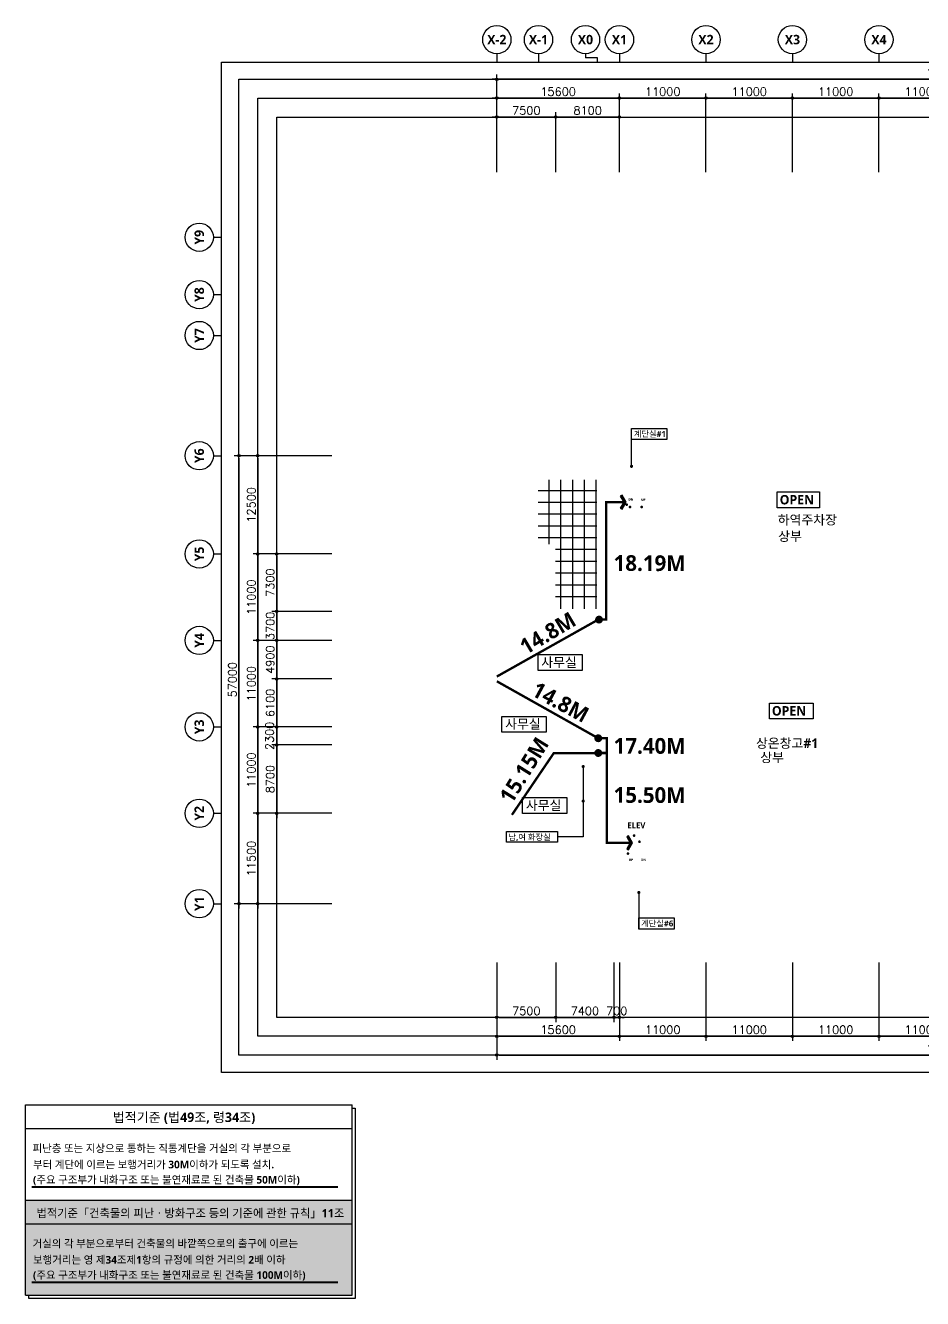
# Model space of a CAD drawing. Header units: millimetres. Extents: x 7833 to 190005487, y 7641 to 455456909.
# Drawn here: x 763833 to 877925, y 7672 to 169666 of the extents above; entities that cross this region are included whole.
import ezdxf
from ezdxf.enums import TextEntityAlignment as Align

# ---------------------------------------------------------------- set-up
doc = ezdxf.new("R2010")
doc.units = ezdxf.units.MM
doc.header["$LTSCALE"] = 200
doc.header["$MEASUREMENT"] = 0
doc.header["$PDSIZE"] = -10
doc.linetypes.add('HID', pattern=[2, 1.1, -0.9])
doc.layers.get('0').update_dxf_attribs({"linetype": 'CONTINUOUS'})
doc.layers.get('Defpoints').update_dxf_attribs({"color": 153, "linetype": 'CONTINUOUS'})
for name, color, linetype in [('8', 8, 'CONTINUOUS'), ('A-ANNO-TEXT2', 3, 'CONTINUOUS'), ('DIM', 1, 'CONTINUOUS'), ('SOL-창고', 8, 'CONTINUOUS'), ('T1', 2, 'CONTINUOUS'), ('TEX', 3, 'CONTINUOUS'), ('X-SEC-종$0$A-ST-AXIS-BUB', 7, 'CONTINUOUS'), ('방수', 8, 'CONTINUOUS'), ('피난거리 계단 50', 130, 'HID')]:
    doc.layers.add(name, color=color, linetype=linetype)
doc.layers.add('Defpoint', color=161, linetype='CONTINUOUS', plot=False)
doc.styles.add('SH_대대리576', font='')
doc.styles.get("Standard").update_dxf_attribs({"font": 'SIMPLEX.shx'})
doc.styles.get('SH_대대리576').set_extended_font_data('NanumGothic', bold=True)
doc.dimstyles.new('SHP 600', dxfattribs={"dimscale": 300, "dimtxt": 3.5, "dimasz": 1, "dimexe": 2, "dimexo": 2, "dimgap": 1, "dimtad": 1, "dimdec": 0, "dimzin": 0, "dimdsep": 46, "dimtxsty": 'Standard', "dimblk": 'DIMDOT', "dimcen": 0.09, "dimclrt": 3, "dimadec": 0, "dimazin": 1, "dimtfac": 1, "dimtdec": 0, "dimtix": 1, "dimtmove": 2, "dimatfit": 0, "dimldrblk": 'DIMDOT', "dimfxl": 1, "dimtolj": 1, "dimtzin": 0, "dimarcsym": 0})

# ---------------------------------------------------------------- blocks, each defined once
blk = doc.blocks.new('DIMDOT')
at = {"color": 0}
blk.add_line((-2, 0), (2, 0), dxfattribs=at)
for radius in [0.5, 0.25]:
    blk.add_circle((0, 0), radius, dxfattribs=at)
blk = doc.blocks.new('*D1787')
at = {"color": 0, "lineweight": -2}
for p, q in [((823782, 151016), (823782, 163416)), ((938082, 162816), (824082, 162816)), ((938382, 151016), (938382, 163416))]:
    blk.add_line(p, q, dxfattribs=at)
at = {"layer": 'Defpoints', "color": 0}
for p in [(823782, 162816), (823782, 150416), (938382, 150416)]:
    blk.add_point(p, dxfattribs=at)
at = {"color": 0, "linetype": 'ByBlock', "lineweight": -2, "xscale": 300, "yscale": 300, "zscale": 300, "rotation": 180}
blk.add_blockref('DIMDOT', (823782, 162816), dxfattribs=at)
at = {"color": 0, "linetype": 'ByBlock', "lineweight": -2, "xscale": 300, "yscale": 300, "zscale": 300}
blk.add_blockref('DIMDOT', (938382, 162816), dxfattribs=at)
at = {"color": 3, "insert": (881082, 163642), "char_height": 1050, "attachment_point": 5}
blk.add_mtext('\\A1;114600', dxfattribs=at)
blk = doc.blocks.new('*D1788')
at = {"color": 0, "lineweight": -2}
for p, q in [((839382, 151016), (839382, 161016)), ((850082, 160416), (839682, 160416)), ((850382, 151016), (850382, 161016))]:
    blk.add_line(p, q, dxfattribs=at)
at = {"layer": 'Defpoints', "color": 0}
for p in [(839382, 160416), (839382, 150416), (850382, 150416)]:
    blk.add_point(p, dxfattribs=at)
at = {"color": 0, "linetype": 'ByBlock', "lineweight": -2, "xscale": 300, "yscale": 300, "zscale": 300, "rotation": 180}
blk.add_blockref('DIMDOT', (839382, 160416), dxfattribs=at)
at = {"color": 0, "linetype": 'ByBlock', "lineweight": -2, "xscale": 300, "yscale": 300, "zscale": 300}
blk.add_blockref('DIMDOT', (850382, 160416), dxfattribs=at)
at = {"color": 3, "insert": (844882, 161242), "char_height": 1050, "attachment_point": 5}
blk.add_mtext('\\A1;11000', dxfattribs=at)
blk = doc.blocks.new('*D1789')
at = {"color": 0, "lineweight": -2}
for p, q in [((850382, 151016), (850382, 161016)), ((861082, 160416), (850682, 160416)), ((861382, 151016), (861382, 161016))]:
    blk.add_line(p, q, dxfattribs=at)
at = {"layer": 'Defpoints', "color": 0}
for p in [(850382, 160416), (850382, 150416), (861382, 150416)]:
    blk.add_point(p, dxfattribs=at)
at = {"color": 0, "linetype": 'ByBlock', "lineweight": -2, "xscale": 300, "yscale": 300, "zscale": 300, "rotation": 180}
blk.add_blockref('DIMDOT', (850382, 160416), dxfattribs=at)
at = {"color": 0, "linetype": 'ByBlock', "lineweight": -2, "xscale": 300, "yscale": 300, "zscale": 300}
blk.add_blockref('DIMDOT', (861382, 160416), dxfattribs=at)
at = {"color": 3, "insert": (855882, 161242), "char_height": 1050, "attachment_point": 5}
blk.add_mtext('\\A1;11000', dxfattribs=at)
blk = doc.blocks.new('*D1790')
at = {"color": 0, "lineweight": -2}
for p, q in [((861382, 151016), (861382, 161016)), ((872082, 160416), (861682, 160416)), ((872382, 151016), (872382, 161016))]:
    blk.add_line(p, q, dxfattribs=at)
at = {"layer": 'Defpoints', "color": 0}
for p in [(861382, 160416), (861382, 150416), (872382, 150416)]:
    blk.add_point(p, dxfattribs=at)
at = {"color": 0, "linetype": 'ByBlock', "lineweight": -2, "xscale": 300, "yscale": 300, "zscale": 300, "rotation": 180}
blk.add_blockref('DIMDOT', (861382, 160416), dxfattribs=at)
at = {"color": 0, "linetype": 'ByBlock', "lineweight": -2, "xscale": 300, "yscale": 300, "zscale": 300}
blk.add_blockref('DIMDOT', (872382, 160416), dxfattribs=at)
at = {"color": 3, "insert": (866882, 161242), "char_height": 1050, "attachment_point": 5}
blk.add_mtext('\\A1;11000', dxfattribs=at)
blk = doc.blocks.new('*D1791')
at = {"color": 0, "lineweight": -2}
for p, q in [((872382, 151016), (872382, 161016)), ((883082, 160416), (872682, 160416)), ((883382, 151016), (883382, 161016))]:
    blk.add_line(p, q, dxfattribs=at)
at = {"layer": 'Defpoints', "color": 0}
for p in [(872382, 160416), (872382, 150416), (883382, 150416)]:
    blk.add_point(p, dxfattribs=at)
at = {"color": 0, "linetype": 'ByBlock', "lineweight": -2, "xscale": 300, "yscale": 300, "zscale": 300, "rotation": 180}
blk.add_blockref('DIMDOT', (872382, 160416), dxfattribs=at)
at = {"color": 0, "linetype": 'ByBlock', "lineweight": -2, "xscale": 300, "yscale": 300, "zscale": 300}
blk.add_blockref('DIMDOT', (883382, 160416), dxfattribs=at)
at = {"color": 3, "insert": (877882, 161242), "char_height": 1050, "attachment_point": 5}
blk.add_mtext('\\A1;11000', dxfattribs=at)
blk = doc.blocks.new('*D1797')
at = {"color": 0, "lineweight": -2}
for p, q in [((823782, 151016), (823782, 161016)), ((839082, 160416), (824082, 160416)), ((839382, 151016), (839382, 161016))]:
    blk.add_line(p, q, dxfattribs=at)
at = {"layer": 'Defpoints', "color": 0}
for p in [(823782, 160416), (823782, 150416), (839382, 150416)]:
    blk.add_point(p, dxfattribs=at)
at = {"color": 0, "linetype": 'ByBlock', "lineweight": -2, "xscale": 300, "yscale": 300, "zscale": 300, "rotation": 180}
blk.add_blockref('DIMDOT', (823782, 160416), dxfattribs=at)
at = {"color": 0, "linetype": 'ByBlock', "lineweight": -2, "xscale": 300, "yscale": 300, "zscale": 300}
blk.add_blockref('DIMDOT', (839382, 160416), dxfattribs=at)
at = {"color": 3, "insert": (831582, 161242), "char_height": 1050, "attachment_point": 5}
blk.add_mtext('\\A1;15600', dxfattribs=at)
blk = doc.blocks.new('*D1798')
at = {"color": 0, "lineweight": -2}
for p, q in [((823782, 151016), (823782, 158616)), ((830982, 158016), (824082, 158016)), ((831282, 151016), (831282, 158616))]:
    blk.add_line(p, q, dxfattribs=at)
at = {"layer": 'Defpoints', "color": 0}
for p in [(823782, 158016), (823782, 150416), (831282, 150416)]:
    blk.add_point(p, dxfattribs=at)
at = {"color": 0, "linetype": 'ByBlock', "lineweight": -2, "xscale": 300, "yscale": 300, "zscale": 300, "rotation": 180}
blk.add_blockref('DIMDOT', (823782, 158016), dxfattribs=at)
at = {"color": 0, "linetype": 'ByBlock', "lineweight": -2, "xscale": 300, "yscale": 300, "zscale": 300}
blk.add_blockref('DIMDOT', (831282, 158016), dxfattribs=at)
at = {"color": 3, "insert": (827532, 158842), "char_height": 1050, "attachment_point": 5}
blk.add_mtext('\\A1;7500', dxfattribs=at)
blk = doc.blocks.new('*D1799')
at = {"color": 0, "lineweight": -2}
for p, q in [((831282, 151016), (831282, 158616)), ((839082, 158016), (831582, 158016)), ((839382, 151016), (839382, 158616))]:
    blk.add_line(p, q, dxfattribs=at)
at = {"layer": 'Defpoints', "color": 0}
for p in [(831282, 158016), (831282, 150416), (839382, 150416)]:
    blk.add_point(p, dxfattribs=at)
at = {"color": 0, "linetype": 'ByBlock', "lineweight": -2, "xscale": 300, "yscale": 300, "zscale": 300, "rotation": 180}
blk.add_blockref('DIMDOT', (831282, 158016), dxfattribs=at)
at = {"color": 0, "linetype": 'ByBlock', "lineweight": -2, "xscale": 300, "yscale": 300, "zscale": 300}
blk.add_blockref('DIMDOT', (839382, 158016), dxfattribs=at)
at = {"color": 3, "insert": (835332, 158842), "char_height": 1050, "attachment_point": 5}
blk.add_mtext('\\A1;8100', dxfattribs=at)
blk = doc.blocks.new('X-SEC-종$0$A-ST-AXIS-BUB-1')
at = {"layer": 'X-SEC-종$0$A-ST-AXIS-BUB'}
blk.add_line((0, 350), (0, 0), dxfattribs=at)
blk.add_circle((0, 950), 600, dxfattribs=at)
blk = doc.blocks.new('A$C75C439D1')
at = {"layer": 'X-SEC-종$0$A-ST-AXIS-BUB'}
blk.add_line((1800, 1050, -103000), (1800, 525, -103000), dxfattribs=at)
at = {"layer": 'X-SEC-종$0$A-ST-AXIS-BUB', "elevation": -103000}
blk.add_lwpolyline([(3323, 0), (3323, 525), (1800, 525)], dxfattribs=at)
at = {"layer": 'X-SEC-종$0$A-ST-AXIS-BUB'}
blk.add_circle((1800, 2850, -103000), 1800, dxfattribs=at)
blk = doc.blocks.new('*D1861')
at = {"color": 0, "lineweight": -2}
for p, q in [((802782, 114916), (790382, 114916)), ((790982, 114616), (790982, 58216)), ((802782, 57916), (790382, 57916))]:
    blk.add_line(p, q, dxfattribs=at)
at = {"layer": 'Defpoints', "color": 0}
for p in [(803382, 114916), (790982, 57916), (803382, 57916)]:
    blk.add_point(p, dxfattribs=at)
at = {"color": 0, "linetype": 'ByBlock', "lineweight": -2, "xscale": 300, "yscale": 300, "zscale": 300}
for p, rotation in [((790982, 114916), 90), ((790982, 57916), 270)]:
    blk.add_blockref('DIMDOT', p, dxfattribs=dict(at, rotation=rotation))
at = {"color": 3, "insert": (790156, 86416), "char_height": 1050, "attachment_point": 5, "rotation": 90}
blk.add_mtext('\\A1;57000', dxfattribs=at)
blk = doc.blocks.new('*D1862')
at = {"color": 0, "lineweight": -2}
for p, q in [((802782, 69416), (792782, 69416)), ((793382, 69116), (793382, 58216)), ((802782, 57916), (792782, 57916))]:
    blk.add_line(p, q, dxfattribs=at)
at = {"layer": 'Defpoints', "color": 0}
for p in [(803382, 69416), (793382, 57916), (803382, 57916)]:
    blk.add_point(p, dxfattribs=at)
at = {"color": 0, "linetype": 'ByBlock', "lineweight": -2, "xscale": 300, "yscale": 300, "zscale": 300}
for p, rotation in [((793382, 69416), 90), ((793382, 57916), 270)]:
    blk.add_blockref('DIMDOT', p, dxfattribs=dict(at, rotation=rotation))
at = {"color": 3, "insert": (792556, 63666), "char_height": 1050, "attachment_point": 5, "rotation": 90}
blk.add_mtext('\\A1;11500', dxfattribs=at)
blk = doc.blocks.new('*D1863')
at = {"color": 0, "lineweight": -2}
for p, q in [((802782, 80416), (792782, 80416)), ((793382, 80116), (793382, 69716)), ((802782, 69416), (792782, 69416))]:
    blk.add_line(p, q, dxfattribs=at)
at = {"layer": 'Defpoints', "color": 0}
for p in [(803382, 80416), (793382, 69416), (803382, 69416)]:
    blk.add_point(p, dxfattribs=at)
at = {"color": 0, "linetype": 'ByBlock', "lineweight": -2, "xscale": 300, "yscale": 300, "zscale": 300}
for p, rotation in [((793382, 80416), 90), ((793382, 69416), 270)]:
    blk.add_blockref('DIMDOT', p, dxfattribs=dict(at, rotation=rotation))
at = {"color": 3, "insert": (792556, 74916), "char_height": 1050, "attachment_point": 5, "rotation": 90}
blk.add_mtext('\\A1;11000', dxfattribs=at)
blk = doc.blocks.new('*D1864')
at = {"color": 0, "lineweight": -2}
for p, q in [((802782, 91416), (792782, 91416)), ((793382, 91116), (793382, 80716)), ((802782, 80416), (792782, 80416))]:
    blk.add_line(p, q, dxfattribs=at)
at = {"layer": 'Defpoints', "color": 0}
for p in [(803382, 91416), (793382, 80416), (803382, 80416)]:
    blk.add_point(p, dxfattribs=at)
at = {"color": 0, "linetype": 'ByBlock', "lineweight": -2, "xscale": 300, "yscale": 300, "zscale": 300}
for p, rotation in [((793382, 91416), 90), ((793382, 80416), 270)]:
    blk.add_blockref('DIMDOT', p, dxfattribs=dict(at, rotation=rotation))
at = {"color": 3, "insert": (792556, 85916), "char_height": 1050, "attachment_point": 5, "rotation": 90}
blk.add_mtext('\\A1;11000', dxfattribs=at)
blk = doc.blocks.new('*D1865')
at = {"color": 0, "lineweight": -2}
for p, q in [((802782, 102416), (792782, 102416)), ((793382, 102116), (793382, 91716)), ((802782, 91416), (792782, 91416))]:
    blk.add_line(p, q, dxfattribs=at)
at = {"layer": 'Defpoints', "color": 0}
for p in [(803382, 102416), (793382, 91416), (803382, 91416)]:
    blk.add_point(p, dxfattribs=at)
at = {"color": 0, "linetype": 'ByBlock', "lineweight": -2, "xscale": 300, "yscale": 300, "zscale": 300}
for p, rotation in [((793382, 102416), 90), ((793382, 91416), 270)]:
    blk.add_blockref('DIMDOT', p, dxfattribs=dict(at, rotation=rotation))
at = {"color": 3, "insert": (792556, 96916), "char_height": 1050, "attachment_point": 5, "rotation": 90}
blk.add_mtext('\\A1;11000', dxfattribs=at)
blk = doc.blocks.new('*D1866')
at = {"color": 0, "lineweight": -2}
for p, q in [((802782, 114916), (792782, 114916)), ((793382, 114616), (793382, 102716)), ((802782, 102416), (792782, 102416))]:
    blk.add_line(p, q, dxfattribs=at)
at = {"layer": 'Defpoints', "color": 0}
for p in [(803382, 114916), (793382, 102416), (803382, 102416)]:
    blk.add_point(p, dxfattribs=at)
at = {"color": 0, "linetype": 'ByBlock', "lineweight": -2, "xscale": 300, "yscale": 300, "zscale": 300}
for p, rotation in [((793382, 114916), 90), ((793382, 102416), 270)]:
    blk.add_blockref('DIMDOT', p, dxfattribs=dict(at, rotation=rotation))
at = {"color": 3, "insert": (792556, 108666), "char_height": 1050, "attachment_point": 5, "rotation": 90}
blk.add_mtext('\\A1;12500', dxfattribs=at)
blk = doc.blocks.new('*D1867')
at = {"color": 0, "lineweight": -2}
for p, q in [((802782, 102416), (795182, 102416)), ((795782, 102116), (795782, 95416)), ((802782, 95116), (795182, 95116))]:
    blk.add_line(p, q, dxfattribs=at)
at = {"layer": 'Defpoints', "color": 0}
for p in [(803382, 102416), (795782, 95116), (803382, 95116)]:
    blk.add_point(p, dxfattribs=at)
at = {"color": 0, "linetype": 'ByBlock', "lineweight": -2, "xscale": 300, "yscale": 300, "zscale": 300}
for p, rotation in [((795782, 102416), 90), ((795782, 95116), 270)]:
    blk.add_blockref('DIMDOT', p, dxfattribs=dict(at, rotation=rotation))
at = {"color": 3, "insert": (794956, 98766), "char_height": 1050, "attachment_point": 5, "rotation": 90}
blk.add_mtext('\\A1;7300', dxfattribs=at)
blk = doc.blocks.new('*D1868')
at = {"color": 0, "lineweight": -2}
for p, q in [((802782, 95116), (795182, 95116)), ((795782, 94816), (795782, 91716)), ((802782, 91416), (795182, 91416))]:
    blk.add_line(p, q, dxfattribs=at)
at = {"layer": 'Defpoints', "color": 0}
for p in [(803382, 95116), (795782, 91416), (803382, 91416)]:
    blk.add_point(p, dxfattribs=at)
at = {"color": 0, "linetype": 'ByBlock', "lineweight": -2, "xscale": 300, "yscale": 300, "zscale": 300}
for p, rotation in [((795782, 95116), 90), ((795782, 91416), 270)]:
    blk.add_blockref('DIMDOT', p, dxfattribs=dict(at, rotation=rotation))
at = {"color": 3, "insert": (794956, 93266), "char_height": 1050, "attachment_point": 5, "rotation": 90}
blk.add_mtext('\\A1;3700', dxfattribs=at)
blk = doc.blocks.new('*D1869')
at = {"color": 0, "lineweight": -2}
for p, q in [((802782, 91416), (795182, 91416)), ((795782, 91116), (795782, 86816)), ((802782, 86516), (795182, 86516))]:
    blk.add_line(p, q, dxfattribs=at)
at = {"layer": 'Defpoints', "color": 0}
for p in [(803382, 91416), (795782, 86516), (803382, 86516)]:
    blk.add_point(p, dxfattribs=at)
at = {"color": 0, "linetype": 'ByBlock', "lineweight": -2, "xscale": 300, "yscale": 300, "zscale": 300}
for p, rotation in [((795782, 91416), 90), ((795782, 86516), 270)]:
    blk.add_blockref('DIMDOT', p, dxfattribs=dict(at, rotation=rotation))
at = {"color": 3, "insert": (794956, 88966), "char_height": 1050, "attachment_point": 5, "rotation": 90}
blk.add_mtext('\\A1;4900', dxfattribs=at)
blk = doc.blocks.new('*D1870')
at = {"color": 0, "lineweight": -2}
for p, q in [((802782, 86516), (795182, 86516)), ((795782, 86216), (795782, 80716)), ((802782, 80416), (795182, 80416))]:
    blk.add_line(p, q, dxfattribs=at)
at = {"layer": 'Defpoints', "color": 0}
for p in [(803382, 86516), (795782, 80416), (803382, 80416)]:
    blk.add_point(p, dxfattribs=at)
at = {"color": 0, "linetype": 'ByBlock', "lineweight": -2, "xscale": 300, "yscale": 300, "zscale": 300}
for p, rotation in [((795782, 86516), 90), ((795782, 80416), 270)]:
    blk.add_blockref('DIMDOT', p, dxfattribs=dict(at, rotation=rotation))
at = {"color": 3, "insert": (794956, 83466), "char_height": 1050, "attachment_point": 5, "rotation": 90}
blk.add_mtext('\\A1;6100', dxfattribs=at)
blk = doc.blocks.new('*D1871')
at = {"color": 0, "lineweight": -2}
for p, q in [((802782, 80416), (795182, 80416)), ((795782, 80116), (795782, 78416)), ((802782, 78116), (795182, 78116))]:
    blk.add_line(p, q, dxfattribs=at)
at = {"layer": 'Defpoints', "color": 0}
for p in [(803382, 80416), (795782, 78116), (803382, 78116)]:
    blk.add_point(p, dxfattribs=at)
at = {"color": 0, "linetype": 'ByBlock', "lineweight": -2, "xscale": 300, "yscale": 300, "zscale": 300}
for p, rotation in [((795782, 80416), 90), ((795782, 78116), 270)]:
    blk.add_blockref('DIMDOT', p, dxfattribs=dict(at, rotation=rotation))
at = {"color": 3, "insert": (794881, 79266), "char_height": 1050, "attachment_point": 5, "rotation": 90}
blk.add_mtext('\\A1;2300', dxfattribs=at)
blk = doc.blocks.new('*D1872')
at = {"color": 0, "lineweight": -2}
for p, q in [((802782, 78116), (795182, 78116)), ((795782, 77816), (795782, 69716)), ((802782, 69416), (795182, 69416))]:
    blk.add_line(p, q, dxfattribs=at)
at = {"layer": 'Defpoints', "color": 0}
for p in [(803382, 78116), (795782, 69416), (803382, 69416)]:
    blk.add_point(p, dxfattribs=at)
at = {"color": 0, "linetype": 'ByBlock', "lineweight": -2, "xscale": 300, "yscale": 300, "zscale": 300}
for p, rotation in [((795782, 78116), 90), ((795782, 69416), 270)]:
    blk.add_blockref('DIMDOT', p, dxfattribs=dict(at, rotation=rotation))
at = {"color": 3, "insert": (794956, 73766), "char_height": 1050, "attachment_point": 5, "rotation": 90}
blk.add_mtext('\\A1;8700', dxfattribs=at)
blk = doc.blocks.new('*D2021')
at = {"color": 0, "lineweight": -2}
for p, q in [((872382, 50445), (872382, 40445)), ((883382, 50445), (883382, 40445)), ((872682, 41045), (883082, 41045))]:
    blk.add_line(p, q, dxfattribs=at)
at = {"layer": 'Defpoints', "color": 0}
for p in [(872382, 51045), (883382, 51045), (883382, 41045)]:
    blk.add_point(p, dxfattribs=at)
at = {"color": 0, "linetype": 'ByBlock', "lineweight": -2, "xscale": 300, "yscale": 300, "zscale": 300, "rotation": 180}
blk.add_blockref('DIMDOT', (872382, 41045), dxfattribs=at)
at = {"color": 0, "linetype": 'ByBlock', "lineweight": -2, "xscale": 300, "yscale": 300, "zscale": 300}
blk.add_blockref('DIMDOT', (883382, 41045), dxfattribs=at)
at = {"color": 3, "insert": (877882, 41871), "char_height": 1050, "attachment_point": 5}
blk.add_mtext('\\A1;11000', dxfattribs=at)
blk = doc.blocks.new('*D2022')
at = {"color": 0, "lineweight": -2}
for p, q in [((861382, 50445), (861382, 40445)), ((872382, 50445), (872382, 40445)), ((861682, 41045), (872082, 41045))]:
    blk.add_line(p, q, dxfattribs=at)
at = {"layer": 'Defpoints', "color": 0}
for p in [(861382, 51045), (872382, 51045), (872382, 41045)]:
    blk.add_point(p, dxfattribs=at)
at = {"color": 0, "linetype": 'ByBlock', "lineweight": -2, "xscale": 300, "yscale": 300, "zscale": 300, "rotation": 180}
blk.add_blockref('DIMDOT', (861382, 41045), dxfattribs=at)
at = {"color": 0, "linetype": 'ByBlock', "lineweight": -2, "xscale": 300, "yscale": 300, "zscale": 300}
blk.add_blockref('DIMDOT', (872382, 41045), dxfattribs=at)
at = {"color": 3, "insert": (866882, 41871), "char_height": 1050, "attachment_point": 5}
blk.add_mtext('\\A1;11000', dxfattribs=at)
blk = doc.blocks.new('*D2023')
at = {"color": 0, "lineweight": -2}
for p, q in [((850382, 50445), (850382, 40445)), ((861382, 50445), (861382, 40445)), ((850682, 41045), (861082, 41045))]:
    blk.add_line(p, q, dxfattribs=at)
at = {"layer": 'Defpoints', "color": 0}
for p in [(850382, 51045), (861382, 51045), (861382, 41045)]:
    blk.add_point(p, dxfattribs=at)
at = {"color": 0, "linetype": 'ByBlock', "lineweight": -2, "xscale": 300, "yscale": 300, "zscale": 300, "rotation": 180}
blk.add_blockref('DIMDOT', (850382, 41045), dxfattribs=at)
at = {"color": 0, "linetype": 'ByBlock', "lineweight": -2, "xscale": 300, "yscale": 300, "zscale": 300}
blk.add_blockref('DIMDOT', (861382, 41045), dxfattribs=at)
at = {"color": 3, "insert": (855882, 41871), "char_height": 1050, "attachment_point": 5}
blk.add_mtext('\\A1;11000', dxfattribs=at)
blk = doc.blocks.new('*D2024')
at = {"color": 0, "lineweight": -2}
for p, q in [((839382, 50445), (839382, 40445)), ((850382, 50445), (850382, 40445)), ((839682, 41045), (850082, 41045))]:
    blk.add_line(p, q, dxfattribs=at)
at = {"layer": 'Defpoints', "color": 0}
for p in [(839382, 51045), (850382, 51045), (850382, 41045)]:
    blk.add_point(p, dxfattribs=at)
at = {"color": 0, "linetype": 'ByBlock', "lineweight": -2, "xscale": 300, "yscale": 300, "zscale": 300, "rotation": 180}
blk.add_blockref('DIMDOT', (839382, 41045), dxfattribs=at)
at = {"color": 0, "linetype": 'ByBlock', "lineweight": -2, "xscale": 300, "yscale": 300, "zscale": 300}
blk.add_blockref('DIMDOT', (850382, 41045), dxfattribs=at)
at = {"color": 3, "insert": (844882, 41871), "char_height": 1050, "attachment_point": 5}
blk.add_mtext('\\A1;11000', dxfattribs=at)
blk = doc.blocks.new('*D2025')
at = {"color": 0, "lineweight": -2}
for p, q in [((823782, 50445), (823782, 40445)), ((839382, 50445), (839382, 40445)), ((824082, 41045), (839082, 41045))]:
    blk.add_line(p, q, dxfattribs=at)
at = {"layer": 'Defpoints', "color": 0}
for p in [(823782, 51045), (839382, 51045), (839382, 41045)]:
    blk.add_point(p, dxfattribs=at)
at = {"color": 0, "linetype": 'ByBlock', "lineweight": -2, "xscale": 300, "yscale": 300, "zscale": 300, "rotation": 180}
blk.add_blockref('DIMDOT', (823782, 41045), dxfattribs=at)
at = {"color": 0, "linetype": 'ByBlock', "lineweight": -2, "xscale": 300, "yscale": 300, "zscale": 300}
blk.add_blockref('DIMDOT', (839382, 41045), dxfattribs=at)
at = {"color": 3, "insert": (831582, 41871), "char_height": 1050, "attachment_point": 5}
blk.add_mtext('\\A1;15600', dxfattribs=at)
blk = doc.blocks.new('*D2026')
at = {"color": 0, "lineweight": -2}
for p, q in [((823782, 50445), (823782, 42845)), ((831282, 50445), (831282, 42845)), ((824082, 43445), (830982, 43445))]:
    blk.add_line(p, q, dxfattribs=at)
at = {"layer": 'Defpoints', "color": 0}
for p in [(823782, 51045), (831282, 51045), (831282, 43445)]:
    blk.add_point(p, dxfattribs=at)
at = {"color": 0, "linetype": 'ByBlock', "lineweight": -2, "xscale": 300, "yscale": 300, "zscale": 300, "rotation": 180}
blk.add_blockref('DIMDOT', (823782, 43445), dxfattribs=at)
at = {"color": 0, "linetype": 'ByBlock', "lineweight": -2, "xscale": 300, "yscale": 300, "zscale": 300}
blk.add_blockref('DIMDOT', (831282, 43445), dxfattribs=at)
at = {"color": 3, "insert": (827532, 44271), "char_height": 1050, "attachment_point": 5}
blk.add_mtext('\\A1;7500', dxfattribs=at)
blk = doc.blocks.new('*D2027')
at = {"color": 0, "lineweight": -2}
for p, q in [((831282, 50445), (831282, 42845)), ((838682, 50445), (838682, 42845)), ((831582, 43445), (838382, 43445))]:
    blk.add_line(p, q, dxfattribs=at)
at = {"layer": 'Defpoints', "color": 0}
for p in [(831282, 51045), (838682, 51045), (838682, 43445)]:
    blk.add_point(p, dxfattribs=at)
at = {"color": 0, "linetype": 'ByBlock', "lineweight": -2, "xscale": 300, "yscale": 300, "zscale": 300, "rotation": 180}
blk.add_blockref('DIMDOT', (831282, 43445), dxfattribs=at)
at = {"color": 0, "linetype": 'ByBlock', "lineweight": -2, "xscale": 300, "yscale": 300, "zscale": 300}
blk.add_blockref('DIMDOT', (838682, 43445), dxfattribs=at)
at = {"color": 3, "insert": (834982, 44271), "char_height": 1050, "attachment_point": 5}
blk.add_mtext('\\A1;7400', dxfattribs=at)
blk = doc.blocks.new('*D2028')
at = {"color": 0, "lineweight": -2}
for p, q in [((838682, 50445), (838682, 42845)), ((839382, 50445), (839382, 42845)), ((838382, 43445), (838082, 43445)), ((838682, 43445), (839382, 43445)), ((839682, 43445), (839982, 43445))]:
    blk.add_line(p, q, dxfattribs=at)
at = {"layer": 'Defpoints', "color": 0}
for p in [(838682, 51045), (839382, 51045), (839382, 43445)]:
    blk.add_point(p, dxfattribs=at)
at = {"color": 0, "linetype": 'ByBlock', "lineweight": -2, "xscale": 300, "yscale": 300, "zscale": 300}
blk.add_blockref('DIMDOT', (838682, 43445), dxfattribs=at)
at = {"color": 0, "linetype": 'ByBlock', "lineweight": -2, "xscale": 300, "yscale": 300, "zscale": 300, "rotation": 180}
blk.add_blockref('DIMDOT', (839382, 43445), dxfattribs=at)
at = {"color": 3, "insert": (839032, 44271), "char_height": 1050, "attachment_point": 5}
blk.add_mtext('\\A1;700', dxfattribs=at)
blk = doc.blocks.new('*D2029')
at = {"color": 0, "lineweight": -2}
for p, q in [((823782, 50445), (823782, 38045)), ((938382, 50445), (938382, 38045)), ((824082, 38645), (938082, 38645))]:
    blk.add_line(p, q, dxfattribs=at)
at = {"layer": 'Defpoints', "color": 0}
for p in [(823782, 51045), (938382, 51045), (938382, 38645)]:
    blk.add_point(p, dxfattribs=at)
at = {"color": 0, "linetype": 'ByBlock', "lineweight": -2, "xscale": 300, "yscale": 300, "zscale": 300, "rotation": 180}
blk.add_blockref('DIMDOT', (823782, 38645), dxfattribs=at)
at = {"color": 0, "linetype": 'ByBlock', "lineweight": -2, "xscale": 300, "yscale": 300, "zscale": 300}
blk.add_blockref('DIMDOT', (938382, 38645), dxfattribs=at)
at = {"color": 3, "insert": (881082, 39471), "char_height": 1050, "attachment_point": 5}
blk.add_mtext('\\A1;114600', dxfattribs=at)
blk = doc.blocks.new('법적기준')
blk.add_wipeout([(1111323002, 333442679), (1111322977, 333402275), (1111323661, 333402275), (1111323661, 333401590), (1111392891, 333401590), (1111392891, 333441994), (1111392206, 333441994), (1111392206, 333442679)]).dxf.layer = '방수'
at = {"layer": 'SOL-창고'}
h = blk.add_hatch(color=254, dxfattribs=at)
h.paths.add_polyline_path([(1111392206, 333417426), (1111392206, 333422477), (1111323002, 333422477), (1111323002, 333417426)])
h.paths.add_polyline_path([(1111323002, 333417426), (1111323002, 333402275), (1111392206, 333402275), (1111392206, 333417426)])
at = {"color": 7}
for p, q in [((1111323002, 333402275), (1111323002, 333442679)), ((1111323002, 333442679), (1111392206, 333442679)), ((1111392206, 333402275), (1111392206, 333442679)), ((1111323002, 333437628), (1111392206, 333437628)), ((1111323002, 333422477), (1111392206, 333422477)), ((1111323002, 333417426), (1111392206, 333417426))]:
    blk.add_line(p, q, dxfattribs=at)
blk.add_line((1111322977, 333402275), (1111392206, 333402275))
blk.add_lwpolyline([(1111392206, 333441994), (1111392891, 333441994), (1111392891, 333401590), (1111323661, 333401590), (1111323661, 333402275)], dxfattribs=at)
at = {"layer": 'TEX', "color": 5}
for p, q in [((1111324342, 333425348), (1111389201, 333425348)), ((1111324342, 333425186), (1111389201, 333425186)), ((1111324342, 333405146), (1111389201, 333405146)), ((1111324342, 333404984), (1111389201, 333404984))]:
    blk.add_line(p, q, dxfattribs=at)
at = {"layer": 'T1', "color": 3, "style": 'SH_대대리576'}
for s, height, p in [('법적기준 (법49조, 령34조)', 2020.2, (1111341492, 333439023)), ('피난층 또는 지상으로 통하는 직통계단을 거실의 각 부분으로', 1623.93, (1111324483, 333432638)), ('부터 계단에 이르는 보행거리가 30M이하가 되도록 설치.', 1623.93, (1111324574, 333429194)), ('(주요 구조부가 내화구조 또는 불연재료로 된 건축물 50M이하)', 1623.93, (1111324574, 333425968)), ('법적기준「건축물의 피난ㆍ방화구조 등의 기준에 관한 규칙」11조', 1750, (1111325315, 333418821)), ('거실의 각 부분으로부터 건축물의 바깥쪽으로의 출구에 이르는', 1623.93, (1111324483, 333412437)), ('보행거리는 영 제34조제1항의 규정에 의한 거리의 2배 이하', 1623.93, (1111324574, 333408992)), ('(주요 구조부가 내화구조 또는 불연재료로 된 건축물 100M이하)', 1623.93, (1111324574, 333405766))]:
    blk.add_text(s, height=height, dxfattribs=at).set_placement(p)
blk = doc.blocks.new('A$C042448C2')
at = {"layer": '피난거리 계단 50', "linetype": 'HID', "ltscale": 5}
h = blk.add_hatch(color=256, dxfattribs=at)
h.dxf.hatch_style = 1
h.paths.add_polyline_path([(902, 0), (1804, 515), (1676, 739), (902, 296), (128, 739), (0, 515)])
at = {"layer": '피난거리 계단 50', "linetype": 'HID', "ltscale": 5, "elevation": 206000}
blk.add_lwpolyline([(902, 0), (1804, 515), (1676, 739), (902, 296), (128, 739), (0, 515), (902, 0)], dxfattribs=at)

msp = doc.modelspace()

# ---------------------------------------------------------------- linework, layer by layer
at = {"elevation": 103000}
for points in [[(840912.8, 118395.3), (845422.8, 118395.3), (845422.8, 116965.3), (840912.8, 116965.3)], [(859441.6, 110301.5), (864815.5, 110301.5), (864815.5, 108283.3), (859441.6, 108283.3)], [(829026, 89608.3), (834633, 89608.3), (834633, 87590.2), (829026, 87590.2)], [(858444.1, 83438.5), (863999.8, 83438.5), (863999.8, 81420.3), (858444.1, 81420.3)], [(824436.1, 81754.2), (830043.1, 81754.2), (830043.1, 79736), (824436.1, 79736)], [(827059.4, 71417.9), (832666.3, 71417.9), (832666.3, 69399.7), (827059.4, 69399.7)], [(825021.3, 67082.1), (831501.3, 67082.1), (831501.3, 65747.1), (825021.3, 65747.1)], [(841842.8, 56100.3), (846352.8, 56100.3), (846352.8, 54670.3), (841842.8, 54670.3)]]:
    msp.add_lwpolyline(points, close=True, dxfattribs=at)
for points in [[(840912.8, 113570.3), (840912.8, 116965.3)], [(834768.8, 75360.9), (834768.8, 66414.6)], [(834768.8, 66414.6), (831501.3, 66414.6)], [(841842.8, 59345.3), (841842.8, 54670.3)]]:
    msp.add_lwpolyline(points, dxfattribs=at)
at = {"const_width": 200, "elevation": 103000}
for points in [[(840812.8, 113570.3, 1), (841012.8, 113570.3, 1)], [(834668.8, 75360.9, 1), (834868.8, 75360.9, 1)], [(834668.8, 70972.1, 1), (834868.8, 70972.1, 1)], [(841742.8, 59345.3, 1), (841942.8, 59345.3, 1)]]:
    msp.add_lwpolyline(points, format="xyb", close=True, dxfattribs=at)
at = {"color": 12, "const_width": 168.8, "elevation": 103000}
for points in [[(840227.2, 108688.1, 1), (840395.9, 108688.1, 1)], [(840636.5, 108398.8, 1), (840805.3, 108398.8, 1)], [(842119.2, 108398.8, 1), (842287.9, 108398.8, 1)], [(841157.3, 66579, 1), (841326.1, 66579, 1)], [(841841, 65799.4, 1), (842009.7, 65799.4, 1)], [(840376.1, 64295.1, 1), (840544.9, 64295.1, 1)]]:
    msp.add_lwpolyline(points, format="xyb", close=True, dxfattribs=at)
at = {"layer": '8'}
for p, q in [((830431.8, 103666.3, 103000), (830431.8, 111866.3, 103000)), ((831931.8, 95416.3, 103000), (831931.8, 111866.3, 103000)), ((833431.8, 95416.3, 103000), (833431.8, 111866.3, 103000)), ((834931.8, 95416.3, 103000), (834931.8, 111866.3, 103000)), ((836431.8, 95416.3, 103000), (836431.8, 111866.3, 103000)), ((836481.8, 110466.3, 103000), (829031.8, 110466.3, 103000)), ((836481.8, 108966.3, 103000), (829031.8, 108966.3, 103000)), ((836481.8, 107466.3, 103000), (829031.8, 107466.3, 103000)), ((836481.8, 105966.3, 103000), (829031.8, 105966.3, 103000)), ((836481.8, 104466.3, 103000), (829031.8, 104466.3, 103000)), ((836481.8, 102966.3, 103000), (831231.8, 102966.3, 103000)), ((836481.8, 101466.3, 103000), (831231.8, 101466.3, 103000)), ((836481.8, 99966.3, 103000), (831231.8, 99966.3, 103000)), ((836481.8, 98466.3, 103000), (831231.8, 98466.3, 103000)), ((836481.8, 96966.3, 103000), (831231.8, 96966.3, 103000))]:
    msp.add_line(p, q, dxfattribs=at)
at = {"layer": 'Defpoint', "elevation": 103000}
for points in [[(959981.8, 36444.9), (788781.8, 36444.9), (788781.8, 165016.3), (959981.8, 165016.3)], [(957781.8, 38644.9), (790981.8, 38644.9), (790981.8, 162816.3), (957781.8, 162816.3)], [(955381.8, 41044.9), (793381.8, 41044.9), (793381.8, 160416.3), (955381.8, 160416.3)], [(952981.8, 43444.9), (795781.8, 43444.9), (795781.8, 158016.3), (952981.8, 158016.3)]]:
    msp.add_lwpolyline(points, close=True, dxfattribs=at)
at = {"layer": 'DIM', "const_width": 500, "elevation": 103000}
for points in [[(836531.8, 94066.3, 1), (837031.8, 94066.3, 1)], [(836431.8, 78966.3, 1), (836931.8, 78966.3, 1)], [(836431.8, 77088.9, 1), (836931.8, 77088.9, 1)]]:
    msp.add_lwpolyline(points, format="xyb", close=True, dxfattribs=at)
at = {"layer": '피난거리 계단 50', "linetype": 'HID', "ltscale": 5, "const_width": 300, "elevation": 103000}
for points in [[(836681.8, 94066.3), (837695.7, 94066.3), (837695.7, 108997.7), (839931.8, 108997.7)], [(823781.8, 86816.3), (836681.8, 94066.3)], [(823781.8, 86216.3), (836681.8, 78966.3)], [(836681.8, 78966.3), (837779.8, 78966.3), (837779.8, 65658.3), (840758.5, 65658.3)], [(825701.8, 69216.3), (831027.6, 77076.7), (836681.8, 77076.7)], [(836681.8, 77088.9), (837779.8, 77088.9), (837779.8, 65658.3), (840758.5, 65658.3)]]:
    msp.add_lwpolyline(points, dxfattribs=at)

# ---------------------------------------------------------------- block references
at = {"rotation": 90}
for p in [(840228.1, 108095.7), (841054.8, 64756.2)]:
    msp.add_blockref('A$C042448C2', p, dxfattribs=at)
at = {"layer": 'X-SEC-종$0$A-ST-AXIS-BUB', "xscale": 3, "yscale": 3, "zscale": 3}
for p in [(823781.8, 165016.3, 103000), (829081.8, 165016.3, 103000), (839381.8, 165016.3, 103000), (850381.8, 165016.3, 103000), (861381.8, 165016.3, 103000), (872381.8, 165016.3, 103000)]:
    msp.add_blockref('X-SEC-종$0$A-ST-AXIS-BUB-1', p, dxfattribs=at)
at = {"layer": 'X-SEC-종$0$A-ST-AXIS-BUB'}
msp.add_blockref('A$C75C439D1', (833258.9, 165016.3), dxfattribs=at)
at = {"layer": 'X-SEC-종$0$A-ST-AXIS-BUB', "xscale": 3, "yscale": 3, "zscale": 3, "rotation": 90}
for p in [(788781.8, 142716.3, 103000), (788781.8, 135416.3, 103000), (788781.8, 130216.3, 103000), (788781.8, 114916.3, 103000), (788781.8, 102416.3, 103000), (788781.8, 91416.3, 103000), (788781.8, 80416.3, 103000), (788781.8, 69416.3, 103000), (788781.8, 57916.3, 103000)]:
    msp.add_blockref('X-SEC-종$0$A-ST-AXIS-BUB-1', p, dxfattribs=at)
at = {"layer": '방수', "xscale": 0.6, "yscale": 0.6, "zscale": 0.6}
msp.add_blockref('법적기준', (-666029953.1, -200033282.6, 103000), dxfattribs=at)

# ---------------------------------------------------------------- texts
at = {"layer": 'A-ANNO-TEXT2', "style": 'SH_대대리576'}
for s, height, p in [('계단실#1', 750, (841201.6, 117315.1, 103000)), ('DN', 300, (840532.3, 109200.1, 103000)), ('UP', 300, (842136.4, 109169.5, 103000)), ('OPEN', 1200, (859759.3, 108720.7, 103000)), ('하역주차장', 1200, (859513.9, 106165.6, 103000)), ('상부', 1200, (859569.4, 104069.7, 103000)), ('사무실', 1200, (829439.7, 88027.5, 103000)), ('OPEN', 1200, (858761.8, 81857.7, 103000)), ('사무실', 1200, (824849.8, 80173.3, 103000)), ('상온창고#1', 1200, (856742, 77741.2, 103000)), ('상부', 1200, (857294.7, 75926.7, 103000)), ('사무실', 1200, (827473, 69837.1, 103000)), ('ELEV', 750, (840388.8, 67500.4, 103000)), ('남,여 화장실', 750, (825266.5, 66010, 103000)), ('UP', 300, (840566.1, 63351.9, 103000)), ('DN', 300, (842124.2, 63343.9, 103000)), ('계단실#6', 750, (842131.6, 55020.1, 103000))]:
    msp.add_text(s, height=height, dxfattribs=at).set_placement(p)
at = {"layer": 'X-SEC-종$0$A-ST-AXIS-BUB', "style": 'SH_대대리576'}
for s, p in [('X-2', (823781.8, 167866.3, 103000)), ('X0', (835058.9, 167866.3, 103000)), ('X2', (850381.8, 167866.3, 103000)), ('X3', (861381.8, 167866.3, 103000)), ('X-1', (829081.8, 167866.3, 103000)), ('X1', (839381.8, 167866.3, 103000)), ('X4', (872381.8, 167866.3, 103000))]:
    msp.add_text(s, height=1200, dxfattribs=at).set_placement(p, align=Align.MIDDLE_CENTER)
for s, p in [('Y9', (785931.8, 142716.3, 103000)), ('Y8', (785931.8, 135416.3, 103000)), ('Y7', (785931.8, 130216.3, 103000)), ('Y6', (785931.8, 114916.3, 103000)), ('Y5', (785931.8, 102416.3, 103000)), ('Y4', (785931.8, 91416.3, 103000)), ('Y3', (785931.8, 80416.3, 103000)), ('Y2', (785931.8, 69416.3, 103000)), ('Y1', (785931.8, 57916.3, 103000))]:
    msp.add_text(s, height=1200, rotation=90, dxfattribs=at).set_placement(p, align=Align.MIDDLE_CENTER)
at = {"layer": '피난거리 계단 50', "linetype": 'HID', "ltscale": 5, "style": 'SH_대대리576'}
for s, rotation, p in [('18.19M', 359.783105, (838625.8, 100268.7, 103000)), ('14.8M', 30.763841, (827466, 89528.3, 103000)), ('14.8M', 331.719784, (828022.9, 84508.4, 103000)), ('15.15M', 58.240997, (825677.2, 70493.1, 103000)), ('17.40M', 359.783105, (838625.8, 77012.8, 103000)), ('15.50M', 359.783105, (838625.8, 70756.6, 103000))]:
    msp.add_text(s, height=2000, rotation=rotation, dxfattribs=at).set_placement(p)

# ---------------------------------------------------------------- dimensions: what is measured, and where the dimension line sits
for base, p1, p2, picture, middle in [((823781.8, 162816.3, 103000), (938381.8, 150416.3, 103000), (823781.8, 150416.3, 103000), '*D1787', (881081.8, 163642, 103000)), ((823781.8, 160416.3, 103000), (839381.8, 150416.3, 103000), (823781.8, 150416.3, 103000), '*D1797', (831581.8, 161242, 103000)), ((839381.8, 160416.3, 103000), (850381.8, 150416.3, 103000), (839381.8, 150416.3, 103000), '*D1788', (844881.8, 161242, 103000)), ((850381.8, 160416.3, 103000), (861381.8, 150416.3, 103000), (850381.8, 150416.3, 103000), '*D1789', (855881.8, 161242, 103000)), ((861381.8, 160416.3, 103000), (872381.8, 150416.3, 103000), (861381.8, 150416.3, 103000), '*D1790', (866881.8, 161242, 103000)), ((872381.8, 160416.3, 103000), (883381.8, 150416.3, 103000), (872381.8, 150416.3, 103000), '*D1791', (877881.8, 161242, 103000)), ((823781.8, 158016.3, 103000), (831281.8, 150416.3, 103000), (823781.8, 150416.3, 103000), '*D1798', (827531.8, 158842, 103000)), ((831281.8, 158016.3, 103000), (839381.8, 150416.3, 103000), (831281.8, 150416.3, 103000), '*D1799', (835331.8, 158842, 103000))]:
    dim = msp.add_linear_dim(base=base, p1=p1, p2=p2, dimstyle='SHP 600')
    dim.commit()
    dim.dimension.update_dxf_attribs({"geometry": picture, "text_midpoint": middle})
for base, p1, p2, angle, picture, middle in [((790981.8, 57916.3, 103000), (803381.8, 114916.3, 103000), (803381.8, 57916.3, 103000), 90, '*D1861', (790156.1, 86416.3, 103000)), ((793381.8, 102416.3, 103000), (803381.8, 114916.3, 103000), (803381.8, 102416.3, 103000), 90, '*D1866', (792556.1, 108666.3, 103000)), ((793381.8, 91416.3, 103000), (803381.8, 102416.3, 103000), (803381.8, 91416.3, 103000), 90, '*D1865', (792556.1, 96916.3, 103000)), ((795781.8, 95116.3, 103000), (803381.8, 102416.3, 103000), (803381.8, 95116.3, 103000), 90, '*D1867', (794956.1, 98766.3, 103000)), ((795781.8, 91416.3, 103000), (803381.8, 95116.3, 103000), (803381.8, 91416.3, 103000), 90, '*D1868', (794956.1, 93266.3, 103000)), ((793381.8, 80416.3, 103000), (803381.8, 91416.3, 103000), (803381.8, 80416.3, 103000), 90, '*D1864', (792556.1, 85916.3, 103000)), ((795781.8, 86516.3, 103000), (803381.8, 91416.3, 103000), (803381.8, 86516.3, 103000), 90, '*D1869', (794956.1, 88966.3, 103000)), ((795781.8, 80416.3, 103000), (803381.8, 86516.3, 103000), (803381.8, 80416.3, 103000), 90, '*D1870', (794956.1, 83466.3, 103000)), ((793381.8, 69416.3, 103000), (803381.8, 80416.3, 103000), (803381.8, 69416.3, 103000), 90, '*D1863', (792556.1, 74916.3, 103000)), ((795781.8, 69416.3, 103000), (803381.8, 78116.3, 103000), (803381.8, 69416.3, 103000), 90, '*D1872', (794956.1, 73766.3, 103000)), ((793381.8, 57916.3, 103000), (803381.8, 69416.3, 103000), (803381.8, 57916.3, 103000), 90, '*D1862', (792556.1, 63666.3, 103000)), ((839381.8, 41044.9, 103000), (823781.8, 51044.9, 103000), (839381.8, 51044.9, 103000), 180, '*D2025', (831581.8, 41870.6, 103000)), ((831281.8, 43444.9, 103000), (823781.8, 51044.9, 103000), (831281.8, 51044.9, 103000), 180, '*D2026', (827531.8, 44270.6, 103000)), ((938381.8, 38644.9, 103000), (823781.8, 51044.9, 103000), (938381.8, 51044.9, 103000), 180, '*D2029', (881081.8, 39470.6, 103000)), ((838681.8, 43444.9, 103000), (831281.8, 51044.9, 103000), (838681.8, 51044.9, 103000), 180, '*D2027', (834981.8, 44270.6, 103000)), ((839381.8, 43444.9, 103000), (838681.8, 51044.9, 103000), (839381.8, 51044.9, 103000), 180, '*D2028', (839031.8, 44270.6, 103000)), ((850381.8, 41044.9, 103000), (839381.8, 51044.9, 103000), (850381.8, 51044.9, 103000), 180, '*D2024', (844881.8, 41870.6, 103000)), ((861381.8, 41044.9, 103000), (850381.8, 51044.9, 103000), (861381.8, 51044.9, 103000), 180, '*D2023', (855881.8, 41870.6, 103000)), ((872381.8, 41044.9, 103000), (861381.8, 51044.9, 103000), (872381.8, 51044.9, 103000), 180, '*D2022', (866881.8, 41870.6, 103000)), ((883381.8, 41044.9, 103000), (872381.8, 51044.9, 103000), (883381.8, 51044.9, 103000), 180, '*D2021', (877881.8, 41870.6, 103000))]:
    dim = msp.add_linear_dim(base=base, p1=p1, p2=p2, angle=angle, dimstyle='SHP 600')
    dim.commit()
    dim.dimension.update_dxf_attribs({"geometry": picture, "text_midpoint": middle})
dim = msp.add_linear_dim(base=(795781.8, 78116.3, 103000), p1=(803381.8, 80416.3, 103000), p2=(803381.8, 78116.3, 103000), angle=90, dimstyle='SHP 600')
dim.commit()
dim.dimension.update_dxf_attribs({"geometry": '*D1871', "text_midpoint": (794881.2, 79266.3, 103000), "dimtype": 160})

doc.saveas('drawing.dxf')
